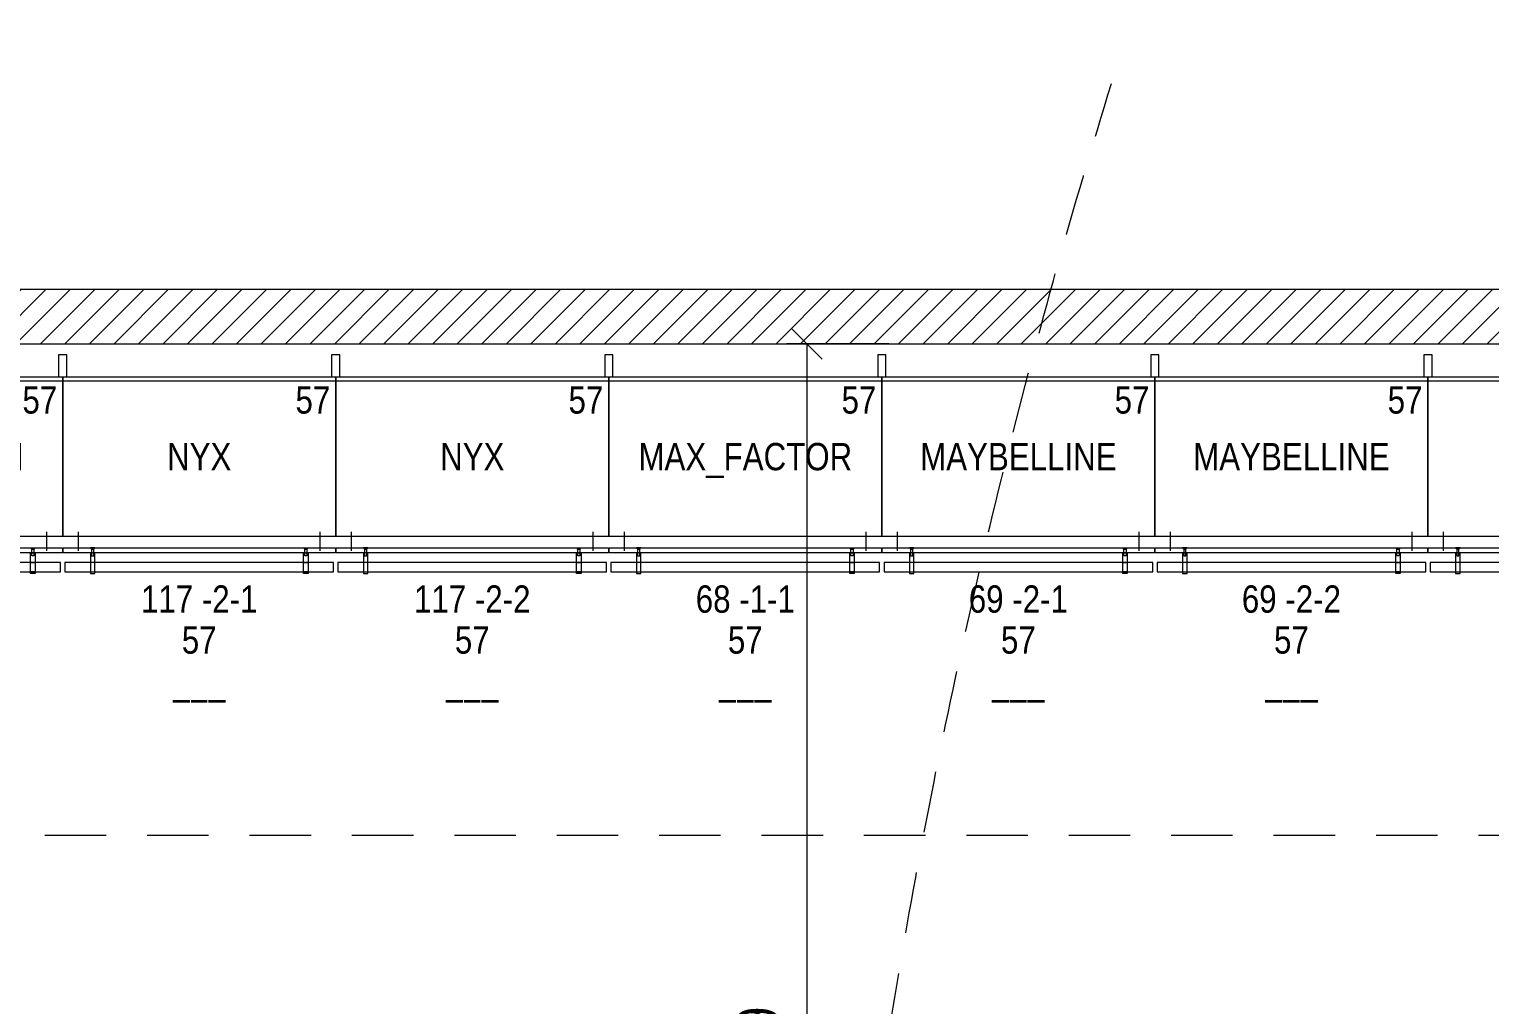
# Model space of a CAD drawing. Header units: millimetres. Extents: x 2027740 to 2136289, y -1533552 to -1491502.
# Drawn here: x 2078481 to 2083830, y -1499972 to -1496400 of the extents above; entities that cross this region are included whole.
import ezdxf
from ezdxf.enums import TextEntityAlignment as Align

# ---------------------------------------------------------------- set-up
doc = ezdxf.new("R2010")
doc.units = ezdxf.units.MM
doc.header["$MEASUREMENT"] = 0
doc.linetypes.add('AUSGEZOGEN', pattern=[0])
doc.linetypes.add('DGN Style 2', pattern=[375.045563, 225.027338, -150.018225])
for name, color, linetype, lineweight in [('01_Grundriss', 7, 'Continuous', 0), ('01_Platzhalter_Aufzug', 30, 'DGN Style 2', 0), ('10_Einrichtung', 7, 'Continuous', 0), ('10_Einrichtung (Construction)', 7, 'Continuous', 0), ('11_Schraffur', 9, 'Continuous', 0), ('16_Brandschutz_Radien', 94, 'DGN Style 2', 13), ('20_Sortimentierung', 7, 'Continuous', 0), ('21_Modulnummer', 7, 'Continuous', 0), ('26_Deckenfries', 251, 'DGN Style 2', 13)]:
    doc.layers.add(name, color=color, linetype=linetype, lineweight=lineweight)
doc.layers.add('15_Flächen', color=6, linetype='Continuous', lineweight=0, plot=False)
doc.styles.add('Rossmann_0', font='ARIALN.TTF')
doc.styles.add('Style-Arial Narrow', font='ARIALN.TTF')
doc.dimstyles.new('Rossmann Detail Grün', dxfattribs={"dimtxt": 150, "dimasz": 112.5, "dimexe": 75, "dimexo": 0.0625, "dimgap": 75, "dimtad": 1, "dimdec": 3, "dimlfac": 0.001, "dimzin": 3, "dimtxsty": 'Rossmann_0', "dimcen": 0, "dimclrd": 94, "dimclre": 94, "dimadec": 3, "dimazin": 0, "dimtfac": 1, "dimtdec": 0, "dimtofl": 0, "dimtmove": 0, "dimatfit": 1, "dimfxl": 300, "dimfxlon": 1, "dimfrac": 2, "dimtolj": 1, "dimtzin": 3, "dimarcsym": 0})

# ---------------------------------------------------------------- blocks, each defined once
blk = doc.blocks.new('_Oblique')
at = {"color": 0, "linetype": 'ByBlock', "lineweight": -2}
blk.add_line((0.5, 0.5), (-0.5, -0.5), dxfattribs=at)
blk = doc.blocks.new('*D166')
at = {"layer": '01_Platzhalter_Aufzug', "color": 94, "linetype": 'Continuous', "lineweight": 13, "transparency": 16777216}
for p, q in [((2081628.7, -1497552), (2081253.7, -1497552)), ((2081328.7, -1497552), (2081328.7, -1503111.4)), ((2081628.7, -1503111.4), (2081253.7, -1503111.4))]:
    blk.add_line(p, q, dxfattribs=at)
at = {"layer": 'Defpoints', "color": 0, "linetype": 'Continuous', "lineweight": 0, "transparency": 16777216}
for p in [(2086188.2, -1497552), (2081328.7, -1503111.4), (2086188.2, -1503111.4)]:
    blk.add_point(p, dxfattribs=at)
at = {"layer": '01_Platzhalter_Aufzug', "color": 94, "linetype": 'Continuous', "lineweight": 13, "transparency": 16777216, "xscale": 112.5, "yscale": 112.5, "zscale": 112.5}
for p, rotation in [((2081328.7, -1497552), 90), ((2081328.7, -1503111.4), 270)]:
    blk.add_blockref('_Oblique', p, dxfattribs=dict(at, rotation=rotation))
at = {"layer": '01_Platzhalter_Aufzug', "color": 0, "linetype": 'Continuous', "lineweight": 13, "transparency": 16777216, "insert": (2081163.6, -1500331.7), "char_height": 150, "attachment_point": 5, "rotation": 90, "style": 'Rossmann_0'}
blk.add_mtext('\\A1;\\C94;ca. 5,559', dxfattribs=at)
blk = doc.blocks.new('Theke_57_1')
at = {"layer": '10_Einrichtung', "linetype": 'Continuous', "lineweight": 0}
for p, q in [((-500, 305), (500, 305)), ((-442.5, -317.8), (-442.5, -248.02)), ((442.5, -317.8), (442.5, -248.02))]:
    blk.add_line(p, q, dxfattribs=at)
at = {"layer": '10_Einrichtung', "linetype": 'Continuous', "lineweight": 0, "flags": 128}
for points in [[(-485, 400), (-515, 400), (-515, 320), (-485, 320)], [(515, 400), (485, 400), (485, 320), (515, 320)], [(-500, 320), (500, 320), (500, -265), (-500, -265)]]:
    blk.add_lwpolyline(points, close=True, dxfattribs=at)
at = {"layer": '10_Einrichtung', "linetype": 'Continuous', "lineweight": 13, "flags": 128}
blk.add_lwpolyline([(498.75, -325), (-498.75, -325), (-498.75, -306), (498.75, -306)], close=True, dxfattribs=at)
at = {"layer": '10_Einrichtung', "lineweight": 0, "ltscale": 0.01, "flags": 128}
for points in [[(-398.5, -306), (-394.5, -311), (-386.5, -311), (-382.5, -306)], [(-394.5, -311), (-394.5, -336), (-386.5, -336), (-386.5, -311)], [(398.5, -306), (394.5, -311), (386.5, -311), (382.5, -306)], [(394.5, -311), (394.5, -336), (386.5, -336), (386.5, -311)], [(-492, -394), (492, -394), (492, -360.3), (-492, -360.3)], [(-398.75, -325), (-398.75, -400), (-382.25, -400), (-382.25, -325)], [(-398.75, -360.3), (-398.75, -394), (-382.25, -394), (-382.25, -360.3)], [(398.75, -325), (398.75, -400), (382.25, -400), (382.25, -325)], [(398.75, -360.3), (398.75, -394), (382.25, -394), (382.25, -360.3)]]:
    blk.add_lwpolyline(points, close=True, dxfattribs=at)
at = {"layer": '10_Einrichtung (Construction)', "linetype": 'Continuous', "lineweight": 0}
for p, q in [((-500, 320), (500, 320)), ((-500, 320), (-500, -265)), ((500, 320), (500, -265))]:
    blk.add_line(p, q, dxfattribs=at)
blk = doc.blocks.new('T57m')
at = {"layer": '10_Einrichtung', "linetype": 'Continuous', "lineweight": 0}
blk.add_blockref('Theke_57_1', (-500, -360), dxfattribs=at)
at = {"layer": '10_Einrichtung', "linetype": 'Continuous', "lineweight": 0, "style": 'Style-Arial Narrow'}
blk.add_text('57', height=100, dxfattribs=at).set_placement((-20, -75), align=Align.TOP_RIGHT)
at = {"layer": '20_Sortimentierung', "linetype": 'Continuous', "lineweight": 0, "style": 'Style-Arial Narrow'}
blk.add_attdef('T57m_0', text='', height=100, dxfattribs=at).set_placement((-500, -332.5), align=Align.MIDDLE_CENTER)
at = {"layer": '21_Modulnummer', "linetype": 'Continuous', "lineweight": 0, "insert": (-500, -804), "char_height": 100, "attachment_point": 2, "line_spacing_factor": 0.6, "style": 'Style-Arial Narrow'}
blk.add_mtext('68 -1-1', dxfattribs=at)
at = {"layer": '21_Modulnummer', "linetype": 'Continuous', "lineweight": 0, "style": 'Style-Arial Narrow'}
for p in [(-500, -954), (-500, -1104)]:
    blk.add_attdef('T57m_0', text='', height=100, dxfattribs=at).set_placement(p, align=Align.TOP_CENTER)
blk = doc.blocks.new('Theke_57_2')
at = {"layer": '10_Einrichtung', "color": 7, "linetype": 'Continuous', "lineweight": 0}
for p, q in [((-500, 305), (500, 305)), ((-442.5, -317.8), (-442.5, -248.02)), ((442.5, -317.8), (442.5, -248.02))]:
    blk.add_line(p, q, dxfattribs=at)
at = {"layer": '10_Einrichtung', "color": 7, "linetype": 'Continuous', "lineweight": 0, "flags": 128}
for points in [[(-485, 400), (-515, 400), (-515, 320), (-485, 320)], [(515, 400), (485, 400), (485, 320), (515, 320)], [(-500, 320), (500, 320), (500, -265), (-500, -265)]]:
    blk.add_lwpolyline(points, close=True, dxfattribs=at)
at = {"layer": '10_Einrichtung', "color": 7, "linetype": 'Continuous', "lineweight": 13, "flags": 128}
blk.add_lwpolyline([(498.75, -325), (-498.75, -325), (-498.75, -306), (498.75, -306)], close=True, dxfattribs=at)
at = {"layer": '10_Einrichtung', "lineweight": 0, "ltscale": 0.01, "flags": 128}
for points in [[(-398.5, -306), (-394.5, -311), (-386.5, -311), (-382.5, -306)], [(-394.5, -311), (-394.5, -336), (-386.5, -336), (-386.5, -311)], [(398.5, -306), (394.5, -311), (386.5, -311), (382.5, -306)], [(394.5, -311), (394.5, -336), (386.5, -336), (386.5, -311)], [(-492, -394), (492, -394), (492, -360.3), (-492, -360.3)], [(-398.75, -325), (-398.75, -400), (-382.25, -400), (-382.25, -325)], [(-398.75, -360.3), (-398.75, -394), (-382.25, -394), (-382.25, -360.3)], [(398.75, -325), (398.75, -400), (382.25, -400), (382.25, -325)], [(398.75, -360.3), (398.75, -394), (382.25, -394), (382.25, -360.3)]]:
    blk.add_lwpolyline(points, close=True, dxfattribs=at)
at = {"layer": '10_Einrichtung (Construction)', "color": 5, "linetype": 'Continuous', "lineweight": 0}
blk.add_line((-500, 320), (500, 320), dxfattribs=at)
at = {"layer": '10_Einrichtung (Construction)', "color": 3, "linetype": 'Continuous', "lineweight": 0}
for p, q in [((-500, 320), (-500, -265)), ((500, 320), (500, -265))]:
    blk.add_line(p, q, dxfattribs=at)
blk = doc.blocks.new('T57m_1')
at = {"layer": '10_Einrichtung', "color": 7, "linetype": 'Continuous', "lineweight": 0}
blk.add_blockref('Theke_57_2', (-500, -360), dxfattribs=at)
at = {"layer": '10_Einrichtung', "color": 7, "linetype": 'Continuous', "lineweight": 0, "style": 'Style-Arial Narrow'}
blk.add_text('57', height=100, dxfattribs=at).set_placement((-20, -75), align=Align.TOP_RIGHT)
at = {"layer": '20_Sortimentierung', "color": 7, "linetype": 'Continuous', "lineweight": 0, "style": 'Style-Arial Narrow'}
blk.add_attdef('T57m_1_0', text='', height=100, dxfattribs=at).set_placement((-500, -332.5), align=Align.MIDDLE_CENTER)
at = {"layer": '21_Modulnummer', "color": 7, "linetype": 'Continuous', "lineweight": 0, "insert": (-500, -804), "char_height": 100, "attachment_point": 2, "line_spacing_factor": 0.6, "style": 'Style-Arial Narrow'}
blk.add_mtext('69 -2-1', dxfattribs=at)
at = {"layer": '21_Modulnummer', "color": 251, "linetype": 'Continuous', "lineweight": 0, "style": 'Style-Arial Narrow'}
blk.add_attdef('T57m_1_0', text='', height=100, dxfattribs=at).set_placement((-500, -954), align=Align.TOP_CENTER)
at = {"layer": '21_Modulnummer', "color": 5, "linetype": 'Continuous', "lineweight": 0, "style": 'Style-Arial Narrow'}
blk.add_attdef('T57m_1_0', text='', height=100, dxfattribs=at).set_placement((-500, -1104), align=Align.TOP_CENTER)
blk = doc.blocks.new('Theke_57_3')
at = {"layer": '10_Einrichtung', "color": 7, "linetype": 'Continuous', "lineweight": 0}
for p, q in [((-500, 305), (500, 305)), ((-442.5, -317.8), (-442.5, -248.02)), ((442.5, -317.8), (442.5, -248.02))]:
    blk.add_line(p, q, dxfattribs=at)
at = {"layer": '10_Einrichtung', "color": 7, "linetype": 'Continuous', "lineweight": 0, "flags": 128}
for points in [[(-485, 400), (-515, 400), (-515, 320), (-485, 320)], [(515, 400), (485, 400), (485, 320), (515, 320)], [(-500, 320), (500, 320), (500, -265), (-500, -265)]]:
    blk.add_lwpolyline(points, close=True, dxfattribs=at)
at = {"layer": '10_Einrichtung', "color": 7, "linetype": 'Continuous', "lineweight": 13, "flags": 128}
blk.add_lwpolyline([(498.75, -325), (-498.75, -325), (-498.75, -306), (498.75, -306)], close=True, dxfattribs=at)
at = {"layer": '10_Einrichtung', "lineweight": 0, "ltscale": 0.01, "flags": 128}
for points in [[(-398.5, -306), (-394.5, -311), (-386.5, -311), (-382.5, -306)], [(-394.5, -311), (-394.5, -336), (-386.5, -336), (-386.5, -311)], [(398.5, -306), (394.5, -311), (386.5, -311), (382.5, -306)], [(394.5, -311), (394.5, -336), (386.5, -336), (386.5, -311)], [(-492, -394), (492, -394), (492, -360.3), (-492, -360.3)], [(-398.75, -325), (-398.75, -400), (-382.25, -400), (-382.25, -325)], [(-398.75, -360.3), (-398.75, -394), (-382.25, -394), (-382.25, -360.3)], [(398.75, -325), (398.75, -400), (382.25, -400), (382.25, -325)], [(398.75, -360.3), (398.75, -394), (382.25, -394), (382.25, -360.3)]]:
    blk.add_lwpolyline(points, close=True, dxfattribs=at)
at = {"layer": '10_Einrichtung (Construction)', "color": 5, "linetype": 'Continuous', "lineweight": 0}
blk.add_line((-500, 320), (500, 320), dxfattribs=at)
at = {"layer": '10_Einrichtung (Construction)', "color": 3, "linetype": 'Continuous', "lineweight": 0}
for p, q in [((-500, 320), (-500, -265)), ((500, 320), (500, -265))]:
    blk.add_line(p, q, dxfattribs=at)
blk = doc.blocks.new('T57m_2')
at = {"layer": '10_Einrichtung', "color": 7, "linetype": 'Continuous', "lineweight": 0}
blk.add_blockref('Theke_57_3', (-500, -360), dxfattribs=at)
at = {"layer": '10_Einrichtung', "color": 7, "linetype": 'Continuous', "lineweight": 0, "style": 'Style-Arial Narrow'}
blk.add_text('57', height=100, dxfattribs=at).set_placement((-20, -75), align=Align.TOP_RIGHT)
at = {"layer": '20_Sortimentierung', "color": 7, "linetype": 'Continuous', "lineweight": 0, "style": 'Style-Arial Narrow'}
blk.add_attdef('T57m_2_0', text='', height=100, dxfattribs=at).set_placement((-500, -332.5), align=Align.MIDDLE_CENTER)
at = {"layer": '21_Modulnummer', "color": 7, "linetype": 'Continuous', "lineweight": 0, "insert": (-500, -804), "char_height": 100, "attachment_point": 2, "line_spacing_factor": 0.6, "style": 'Style-Arial Narrow'}
blk.add_mtext('69 -2-2', dxfattribs=at)
at = {"layer": '21_Modulnummer', "color": 251, "linetype": 'Continuous', "lineweight": 0, "style": 'Style-Arial Narrow'}
blk.add_attdef('T57m_2_0', text='', height=100, dxfattribs=at).set_placement((-500, -954), align=Align.TOP_CENTER)
at = {"layer": '21_Modulnummer', "color": 5, "linetype": 'Continuous', "lineweight": 0, "style": 'Style-Arial Narrow'}
blk.add_attdef('T57m_2_0', text='', height=100, dxfattribs=at).set_placement((-500, -1104), align=Align.TOP_CENTER)
blk = doc.blocks.new('Theke_57_4')
at = {"layer": '10_Einrichtung', "color": 7, "linetype": 'Continuous', "lineweight": 0}
for p, q in [((-500, 305), (500, 305)), ((-442.5, -317.8), (-442.5, -248.02)), ((442.5, -317.8), (442.5, -248.02))]:
    blk.add_line(p, q, dxfattribs=at)
at = {"layer": '10_Einrichtung', "color": 7, "linetype": 'Continuous', "lineweight": 0, "flags": 128}
for points in [[(-485, 400), (-515, 400), (-515, 320), (-485, 320)], [(515, 400), (485, 400), (485, 320), (515, 320)], [(-500, 320), (500, 320), (500, -265), (-500, -265)]]:
    blk.add_lwpolyline(points, close=True, dxfattribs=at)
at = {"layer": '10_Einrichtung', "color": 7, "linetype": 'Continuous', "lineweight": 13, "flags": 128}
blk.add_lwpolyline([(498.75, -325), (-498.75, -325), (-498.75, -306), (498.75, -306)], close=True, dxfattribs=at)
at = {"layer": '10_Einrichtung', "lineweight": 0, "ltscale": 0.01, "flags": 128}
for points in [[(-398.5, -306), (-394.5, -311), (-386.5, -311), (-382.5, -306)], [(-394.5, -311), (-394.5, -336), (-386.5, -336), (-386.5, -311)], [(398.5, -306), (394.5, -311), (386.5, -311), (382.5, -306)], [(394.5, -311), (394.5, -336), (386.5, -336), (386.5, -311)], [(-492, -394), (492, -394), (492, -360.3), (-492, -360.3)], [(-398.75, -325), (-398.75, -400), (-382.25, -400), (-382.25, -325)], [(-398.75, -360.3), (-398.75, -394), (-382.25, -394), (-382.25, -360.3)], [(398.75, -325), (398.75, -400), (382.25, -400), (382.25, -325)], [(398.75, -360.3), (398.75, -394), (382.25, -394), (382.25, -360.3)]]:
    blk.add_lwpolyline(points, close=True, dxfattribs=at)
at = {"layer": '10_Einrichtung (Construction)', "color": 5, "linetype": 'Continuous', "lineweight": 0}
blk.add_line((-500, 320), (500, 320), dxfattribs=at)
at = {"layer": '10_Einrichtung (Construction)', "color": 3, "linetype": 'Continuous', "lineweight": 0}
for p, q in [((-500, 320), (-500, -265)), ((500, 320), (500, -265))]:
    blk.add_line(p, q, dxfattribs=at)
blk = doc.blocks.new('T57m_3')
at = {"layer": '10_Einrichtung', "color": 7, "linetype": 'Continuous', "lineweight": 0}
blk.add_blockref('Theke_57_4', (-500, -360), dxfattribs=at)
at = {"layer": '10_Einrichtung', "color": 7, "linetype": 'Continuous', "lineweight": 0, "style": 'Style-Arial Narrow'}
blk.add_text('57', height=100, dxfattribs=at).set_placement((-20, -75), align=Align.TOP_RIGHT)
at = {"layer": '20_Sortimentierung', "color": 7, "linetype": 'Continuous', "lineweight": 0, "style": 'Style-Arial Narrow'}
blk.add_attdef('T57m_3_0', text='', height=100, dxfattribs=at).set_placement((-500, -332.5), align=Align.MIDDLE_CENTER)
at = {"layer": '21_Modulnummer', "color": 7, "linetype": 'Continuous', "lineweight": 0, "insert": (-500, -804), "char_height": 100, "attachment_point": 2, "line_spacing_factor": 0.6, "style": 'Style-Arial Narrow'}
blk.add_mtext('71 -1-1', dxfattribs=at)
at = {"layer": '21_Modulnummer', "color": 251, "linetype": 'Continuous', "lineweight": 0, "style": 'Style-Arial Narrow'}
blk.add_attdef('T57m_3_0', text='', height=100, dxfattribs=at).set_placement((-500, -954), align=Align.TOP_CENTER)
at = {"layer": '21_Modulnummer', "color": 5, "linetype": 'Continuous', "lineweight": 0, "style": 'Style-Arial Narrow'}
blk.add_attdef('T57m_3_0', text='', height=100, dxfattribs=at).set_placement((-500, -1104), align=Align.TOP_CENTER)
blk = doc.blocks.new('Theke_57_5')
at = {"layer": '10_Einrichtung', "color": 7, "linetype": 'Continuous', "lineweight": 0}
for p, q in [((-500, 305), (500, 305)), ((-442.5, -317.8), (-442.5, -248.02)), ((442.5, -317.8), (442.5, -248.02))]:
    blk.add_line(p, q, dxfattribs=at)
at = {"layer": '10_Einrichtung', "color": 7, "linetype": 'Continuous', "lineweight": 0, "flags": 128}
for points in [[(-485, 400), (-515, 400), (-515, 320), (-485, 320)], [(515, 400), (485, 400), (485, 320), (515, 320)], [(-500, 320), (500, 320), (500, -265), (-500, -265)]]:
    blk.add_lwpolyline(points, close=True, dxfattribs=at)
at = {"layer": '10_Einrichtung', "color": 7, "linetype": 'Continuous', "lineweight": 13, "flags": 128}
blk.add_lwpolyline([(498.75, -325), (-498.75, -325), (-498.75, -306), (498.75, -306)], close=True, dxfattribs=at)
at = {"layer": '10_Einrichtung', "lineweight": 0, "ltscale": 0.01, "flags": 128}
for points in [[(-398.5, -306), (-394.5, -311), (-386.5, -311), (-382.5, -306)], [(-394.5, -311), (-394.5, -336), (-386.5, -336), (-386.5, -311)], [(398.5, -306), (394.5, -311), (386.5, -311), (382.5, -306)], [(394.5, -311), (394.5, -336), (386.5, -336), (386.5, -311)], [(-492, -394), (492, -394), (492, -360.3), (-492, -360.3)], [(-398.75, -325), (-398.75, -400), (-382.25, -400), (-382.25, -325)], [(-398.75, -360.3), (-398.75, -394), (-382.25, -394), (-382.25, -360.3)], [(398.75, -325), (398.75, -400), (382.25, -400), (382.25, -325)], [(398.75, -360.3), (398.75, -394), (382.25, -394), (382.25, -360.3)]]:
    blk.add_lwpolyline(points, close=True, dxfattribs=at)
at = {"layer": '10_Einrichtung (Construction)', "color": 5, "linetype": 'Continuous', "lineweight": 0}
blk.add_line((-500, 320), (500, 320), dxfattribs=at)
at = {"layer": '10_Einrichtung (Construction)', "color": 3, "linetype": 'Continuous', "lineweight": 0}
for p, q in [((-500, 320), (-500, -265)), ((500, 320), (500, -265))]:
    blk.add_line(p, q, dxfattribs=at)
blk = doc.blocks.new('T57m_4')
at = {"layer": '10_Einrichtung', "color": 7, "linetype": 'Continuous', "lineweight": 0}
blk.add_blockref('Theke_57_5', (-500, -360), dxfattribs=at)
at = {"layer": '10_Einrichtung', "color": 7, "linetype": 'Continuous', "lineweight": 0, "style": 'Style-Arial Narrow'}
blk.add_text('57', height=100, dxfattribs=at).set_placement((-20, -75), align=Align.TOP_RIGHT)
at = {"layer": '20_Sortimentierung', "color": 7, "linetype": 'Continuous', "lineweight": 0, "style": 'Style-Arial Narrow'}
blk.add_attdef('T57m_4_0', text='', height=100, dxfattribs=at).set_placement((-500, -332.5), align=Align.MIDDLE_CENTER)
at = {"layer": '21_Modulnummer', "color": 7, "linetype": 'Continuous', "lineweight": 0, "insert": (-500, -804), "char_height": 100, "attachment_point": 2, "line_spacing_factor": 0.6, "style": 'Style-Arial Narrow'}
blk.add_mtext('72 -1-1', dxfattribs=at)
at = {"layer": '21_Modulnummer', "color": 251, "linetype": 'Continuous', "lineweight": 0, "style": 'Style-Arial Narrow'}
blk.add_attdef('T57m_4_0', text='', height=100, dxfattribs=at).set_placement((-500, -954), align=Align.TOP_CENTER)
at = {"layer": '21_Modulnummer', "color": 5, "linetype": 'Continuous', "lineweight": 0, "style": 'Style-Arial Narrow'}
blk.add_attdef('T57m_4_0', text='', height=100, dxfattribs=at).set_placement((-500, -1104), align=Align.TOP_CENTER)
blk = doc.blocks.new('Theke_57_18')
at = {"layer": '10_Einrichtung', "color": 7, "linetype": 'Continuous', "lineweight": 0}
for p, q in [((-500, 305), (500, 305)), ((-442.5, -317.8), (-442.5, -248.02)), ((442.5, -317.8), (442.5, -248.02))]:
    blk.add_line(p, q, dxfattribs=at)
at = {"layer": '10_Einrichtung', "color": 7, "linetype": 'Continuous', "lineweight": 0, "flags": 128}
for points in [[(-485, 400), (-515, 400), (-515, 320), (-485, 320)], [(515, 400), (485, 400), (485, 320), (515, 320)], [(-500, 320), (500, 320), (500, -265), (-500, -265)]]:
    blk.add_lwpolyline(points, close=True, dxfattribs=at)
at = {"layer": '10_Einrichtung', "color": 7, "linetype": 'Continuous', "lineweight": 13, "flags": 128}
blk.add_lwpolyline([(498.75, -325), (-498.75, -325), (-498.75, -306), (498.75, -306)], close=True, dxfattribs=at)
at = {"layer": '10_Einrichtung', "lineweight": 0, "ltscale": 0.01, "flags": 128}
for points in [[(-398.5, -306), (-394.5, -311), (-386.5, -311), (-382.5, -306)], [(-394.5, -311), (-394.5, -336), (-386.5, -336), (-386.5, -311)], [(398.5, -306), (394.5, -311), (386.5, -311), (382.5, -306)], [(394.5, -311), (394.5, -336), (386.5, -336), (386.5, -311)], [(-492, -394), (492, -394), (492, -360.3), (-492, -360.3)], [(-398.75, -325), (-398.75, -400), (-382.25, -400), (-382.25, -325)], [(-398.75, -360.3), (-398.75, -394), (-382.25, -394), (-382.25, -360.3)], [(398.75, -325), (398.75, -400), (382.25, -400), (382.25, -325)], [(398.75, -360.3), (398.75, -394), (382.25, -394), (382.25, -360.3)]]:
    blk.add_lwpolyline(points, close=True, dxfattribs=at)
at = {"layer": '10_Einrichtung (Construction)', "color": 5, "linetype": 'Continuous', "lineweight": 0}
blk.add_line((-500, 320), (500, 320), dxfattribs=at)
at = {"layer": '10_Einrichtung (Construction)', "color": 3, "linetype": 'Continuous', "lineweight": 0}
for p, q in [((-500, 320), (-500, -265)), ((500, 320), (500, -265))]:
    blk.add_line(p, q, dxfattribs=at)
blk = doc.blocks.new('T57m_14')
at = {"layer": '10_Einrichtung', "color": 7, "linetype": 'Continuous', "lineweight": 0}
blk.add_blockref('Theke_57_18', (-500, -360), dxfattribs=at)
at = {"layer": '10_Einrichtung', "color": 7, "linetype": 'Continuous', "lineweight": 0, "style": 'Style-Arial Narrow'}
blk.add_text('57', height=100, dxfattribs=at).set_placement((-20, -75), align=Align.TOP_RIGHT)
at = {"layer": '20_Sortimentierung', "color": 7, "linetype": 'Continuous', "lineweight": 0, "style": 'Style-Arial Narrow'}
blk.add_attdef('T57m_14_0', text='', height=100, dxfattribs=at).set_placement((-500, -332.5), align=Align.MIDDLE_CENTER)
at = {"layer": '21_Modulnummer', "color": 7, "linetype": 'Continuous', "lineweight": 0, "insert": (-500, -804), "char_height": 100, "attachment_point": 2, "line_spacing_factor": 0.6, "style": 'Style-Arial Narrow'}
blk.add_mtext('117 -2-2', dxfattribs=at)
at = {"layer": '21_Modulnummer', "color": 251, "linetype": 'Continuous', "lineweight": 0, "style": 'Style-Arial Narrow'}
blk.add_attdef('T57m_14_0', text='', height=100, dxfattribs=at).set_placement((-500, -954), align=Align.TOP_CENTER)
at = {"layer": '21_Modulnummer', "color": 5, "linetype": 'Continuous', "lineweight": 0, "style": 'Style-Arial Narrow'}
blk.add_attdef('T57m_14_0', text='', height=100, dxfattribs=at).set_placement((-500, -1104), align=Align.TOP_CENTER)
blk = doc.blocks.new('Theke_57_19')
at = {"layer": '10_Einrichtung', "color": 7, "linetype": 'Continuous', "lineweight": 0}
for p, q in [((-500, 305), (500, 305)), ((-442.5, -317.8), (-442.5, -248.02)), ((442.5, -317.8), (442.5, -248.02))]:
    blk.add_line(p, q, dxfattribs=at)
at = {"layer": '10_Einrichtung', "color": 7, "linetype": 'Continuous', "lineweight": 0, "flags": 128}
for points in [[(-485, 400), (-515, 400), (-515, 320), (-485, 320)], [(515, 400), (485, 400), (485, 320), (515, 320)], [(-500, 320), (500, 320), (500, -265), (-500, -265)]]:
    blk.add_lwpolyline(points, close=True, dxfattribs=at)
at = {"layer": '10_Einrichtung', "color": 7, "linetype": 'Continuous', "lineweight": 13, "flags": 128}
blk.add_lwpolyline([(498.75, -325), (-498.75, -325), (-498.75, -306), (498.75, -306)], close=True, dxfattribs=at)
at = {"layer": '10_Einrichtung', "lineweight": 0, "ltscale": 0.01, "flags": 128}
for points in [[(-398.5, -306), (-394.5, -311), (-386.5, -311), (-382.5, -306)], [(-394.5, -311), (-394.5, -336), (-386.5, -336), (-386.5, -311)], [(398.5, -306), (394.5, -311), (386.5, -311), (382.5, -306)], [(394.5, -311), (394.5, -336), (386.5, -336), (386.5, -311)], [(-492, -394), (492, -394), (492, -360.3), (-492, -360.3)], [(-398.75, -325), (-398.75, -400), (-382.25, -400), (-382.25, -325)], [(-398.75, -360.3), (-398.75, -394), (-382.25, -394), (-382.25, -360.3)], [(398.75, -325), (398.75, -400), (382.25, -400), (382.25, -325)], [(398.75, -360.3), (398.75, -394), (382.25, -394), (382.25, -360.3)]]:
    blk.add_lwpolyline(points, close=True, dxfattribs=at)
at = {"layer": '10_Einrichtung (Construction)', "color": 5, "linetype": 'Continuous', "lineweight": 0}
blk.add_line((-500, 320), (500, 320), dxfattribs=at)
at = {"layer": '10_Einrichtung (Construction)', "color": 3, "linetype": 'Continuous', "lineweight": 0}
for p, q in [((-500, 320), (-500, -265)), ((500, 320), (500, -265))]:
    blk.add_line(p, q, dxfattribs=at)
blk = doc.blocks.new('T57m_15')
at = {"layer": '10_Einrichtung', "color": 7, "linetype": 'Continuous', "lineweight": 0}
blk.add_blockref('Theke_57_19', (-500, -360), dxfattribs=at)
at = {"layer": '10_Einrichtung', "color": 7, "linetype": 'Continuous', "lineweight": 0, "style": 'Style-Arial Narrow'}
blk.add_text('57', height=100, dxfattribs=at).set_placement((-20, -75), align=Align.TOP_RIGHT)
at = {"layer": '20_Sortimentierung', "color": 7, "linetype": 'Continuous', "lineweight": 0, "style": 'Style-Arial Narrow'}
blk.add_attdef('T57m_15_0', text='', height=100, dxfattribs=at).set_placement((-500, -332.5), align=Align.MIDDLE_CENTER)
at = {"layer": '21_Modulnummer', "color": 7, "linetype": 'Continuous', "lineweight": 0, "insert": (-500, -804), "char_height": 100, "attachment_point": 2, "line_spacing_factor": 0.6, "style": 'Style-Arial Narrow'}
blk.add_mtext('117 -2-1', dxfattribs=at)
at = {"layer": '21_Modulnummer', "color": 251, "linetype": 'Continuous', "lineweight": 0, "style": 'Style-Arial Narrow'}
blk.add_attdef('T57m_15_0', text='', height=100, dxfattribs=at).set_placement((-500, -954), align=Align.TOP_CENTER)
at = {"layer": '21_Modulnummer', "color": 5, "linetype": 'Continuous', "lineweight": 0, "style": 'Style-Arial Narrow'}
blk.add_attdef('T57m_15_0', text='', height=100, dxfattribs=at).set_placement((-500, -1104), align=Align.TOP_CENTER)

msp = doc.modelspace()

# ---------------------------------------------------------------- hatches: boundary and pattern name
at = {"layer": '11_Schraffur', "linetype": 'AUSGEZOGEN', "ltscale": 10}
h = msp.add_hatch(dxfattribs=at)
h.set_pattern_fill('ANSI31', color=256, pattern_type=2)
h.set_pattern_definition([(45, (1922705.07, -1372376.47), (-44.90128, 44.90128), [])])
h.paths.add_polyline_path([(2063620.1004, -1505471.2292), (2063500.1335, -1497552.0007), (2086188.2347, -1497552.0007), (2086188.2347, -1498737.0007), (2094348.2347, -1498737.0007), (2094490.7314, -1497787.6353), (2108337.2777, -1497675.5442), (2108338.0062, -1497765.5413), (2109275.4151, -1497757.9527), (2109524.0236, -1496484.4712), (2109043.1931, -1496399.6878), (2108833.9511, -1497471.517), (2094318.3019, -1497589.0246), (2094176.0137, -1498537.0007), (2086388.2347, -1498537.0007), (2086388.2347, -1497352.0007), (2063217.0716, -1497352.0007), (2063340.1325, -1505475.4704)], flags=17)

# ---------------------------------------------------------------- linework, layer by layer
at = {"layer": '01_Grundriss', "linetype": 'AUSGEZOGEN', "ltscale": 10}
for p, q in [((2063217.0716, -1497352.0007), (2086388.2347, -1497352.0007)), ((2063500.1335, -1497552.0007), (2086188.2347, -1497552.0007))]:
    msp.add_line(p, q, dxfattribs=at)
at = {"layer": '15_Flächen', "linetype": 'AUSGEZOGEN', "ltscale": 10, "flags": 128}
msp.add_lwpolyline([(2063518.2363, -1498747.0007), (2069416.2347, -1498747.0007), (2069416.2347, -1497552.0007), (2086188.2347, -1497552.0007), (2086188.2347, -1498737.0007), (2094348.2347, -1498737.0007), (2094490.7314, -1497787.6353), (2108337.2777, -1497675.5442), (2108338.0062, -1497765.5413), (2109517.9676, -1497755.9892), (2109508.3603, -1497805.0575), (2109547.615, -1497812.7433), (2108805.7428, -1501601.7995), (2108766.4882, -1501594.1137), (2108756.8809, -1501643.182), (2107891.7578, -1501473.7966), (2107780.5881, -1502052.9736), (2107765.8571, -1502050.146), (2107762.6687, -1502066.757), (2107762.6687, -1502066.757), (2107551.5231, -1502026.2288), (2107517.1505, -1502019.6312), (2107517.1505, -1502019.6312), (2106749.1698, -1501872.2218), (2106546.6419, -1502927.3614), (2106495.5741, -1502917.5593), (2106064.4675, -1505163.5593), (2106115.5353, -1505173.3614), (2105970.73, -1505927.7748), (2105970.73, -1505927.7748), (2105970.73, -1505927.7748), (2105970.73, -1505927.7748), (2105925.3788, -1506164.0476), (2106938.8777, -1506358.5828), (2106935.6894, -1506375.1937), (2106950.4205, -1506378.0213), (2106843.9162, -1506932.8923), (2107683.5883, -1507094.0624), (2107674.1631, -1507143.1661), (2107713.446, -1507150.7062), (2107014.288, -1510793.2134), (2106975.0051, -1510785.6733), (2106965.5799, -1510834.777), (2106437.4116, -1510724.1616), (2106384.1156, -1510978.6405), (2100740.5785, -1509934.0344), (2100598.6456, -1510756.8831), (2092446.7045, -1510980.2262), (2092417.4768, -1511217.0547), (2092428.2323, -1511218.3821), (2092261.6635, -1512398.2829), (2091681.6913, -1512316.4071), (2091593.672, -1512918.1904), (2086495.8059, -1512012.1881), (2085680.4686, -1517269.6664), (2081425.2555, -1516914.6143), (2082017.1994, -1514073.6274), (2081723.5068, -1514012.434), (2081595.0066, -1514629.1601), (2063839.6788, -1514684.447), (2063626.0077, -1505861.1845), (2063730.9957, -1505861.1845), (2063725.0883, -1505469.6388), (2063620.1004, -1505471.2292)], close=True, dxfattribs=at)
at = {"layer": '16_Brandschutz_Radien', "extrusion": (0, 0, -1)}
msp.add_arc((-2106314.9344, -1504028.423), 25000, 326.11358224, 17.29038458, dxfattribs=at)
at = {"layer": '26_Deckenfries'}
msp.add_line((2084388.2347, -1499352.0007), (2071216.2347, -1499352.0007), dxfattribs=at)

# ---------------------------------------------------------------- block references
at = {"layer": '20_Sortimentierung', "color": 7, "linetype": 'Continuous', "lineweight": 0}
ref = msp.add_blockref('T57m_4', (2078603.2363, -1497632.0007), dxfattribs=at)
ref.add_attrib('T57m_4_0', 'MANHATTAN', dxfattribs={"color": 7, "linetype": 'Continuous', "lineweight": 0, "height": 100, "style": 'Style-Arial Narrow'}).set_placement((2078103.2363, -1497964.5007), align=Align.MIDDLE_CENTER)
ref.add_attrib('T57m_4_0', '57', dxfattribs={"layer": '21_Modulnummer', "color": 251, "linetype": 'Continuous', "lineweight": 0, "height": 100, "style": 'Style-Arial Narrow'}).set_placement((2078103.2363, -1498586.0007), align=Align.TOP_CENTER)
ref.add_attrib('T57m_4_0', '___', dxfattribs={"layer": '21_Modulnummer', "color": 5, "linetype": 'Continuous', "lineweight": 0, "height": 100, "style": 'Style-Arial Narrow'}).set_placement((2078103.2363, -1498736.0007), align=Align.TOP_CENTER)
ref = msp.add_blockref('T57m_15', (2079603.2363, -1497632.0007), dxfattribs=at)
ref.add_attrib('T57m_15_0', 'NYX', dxfattribs={"color": 7, "linetype": 'Continuous', "lineweight": 0, "height": 100, "style": 'Style-Arial Narrow'}).set_placement((2079103.2363, -1497964.5007), align=Align.MIDDLE_CENTER)
ref.add_attrib('T57m_15_0', '57', dxfattribs={"layer": '21_Modulnummer', "color": 251, "linetype": 'Continuous', "lineweight": 0, "height": 100, "style": 'Style-Arial Narrow'}).set_placement((2079103.2363, -1498586.0007), align=Align.TOP_CENTER)
ref.add_attrib('T57m_15_0', '___', dxfattribs={"layer": '21_Modulnummer', "color": 5, "linetype": 'Continuous', "lineweight": 0, "height": 100, "style": 'Style-Arial Narrow'}).set_placement((2079103.2363, -1498736.0007), align=Align.TOP_CENTER)
ref = msp.add_blockref('T57m_14', (2080603.2363, -1497632.0007), dxfattribs=at)
ref.add_attrib('T57m_14_0', 'NYX', dxfattribs={"color": 7, "linetype": 'Continuous', "lineweight": 0, "height": 100, "style": 'Style-Arial Narrow'}).set_placement((2080103.2363, -1497964.5007), align=Align.MIDDLE_CENTER)
ref.add_attrib('T57m_14_0', '57', dxfattribs={"layer": '21_Modulnummer', "color": 251, "linetype": 'Continuous', "lineweight": 0, "height": 100, "style": 'Style-Arial Narrow'}).set_placement((2080103.2363, -1498586.0007), align=Align.TOP_CENTER)
ref.add_attrib('T57m_14_0', '___', dxfattribs={"layer": '21_Modulnummer', "color": 5, "linetype": 'Continuous', "lineweight": 0, "height": 100, "style": 'Style-Arial Narrow'}).set_placement((2080103.2363, -1498736.0007), align=Align.TOP_CENTER)
at = {"layer": '20_Sortimentierung', "linetype": 'Continuous', "lineweight": 0}
ref = msp.add_blockref('T57m', (2081603.2363, -1497632.0007), dxfattribs=at)
ref.add_attrib('T57m_0', 'MAX_FACTOR', dxfattribs={"linetype": 'Continuous', "lineweight": 0, "height": 100, "style": 'Style-Arial Narrow'}).set_placement((2081103.2363, -1497964.5007), align=Align.MIDDLE_CENTER)
ref.add_attrib('T57m_0', '57', dxfattribs={"layer": '21_Modulnummer', "linetype": 'Continuous', "lineweight": 0, "height": 100, "style": 'Style-Arial Narrow'}).set_placement((2081103.2363, -1498586.0007), align=Align.TOP_CENTER)
ref.add_attrib('T57m_0', '___', dxfattribs={"layer": '21_Modulnummer', "linetype": 'Continuous', "lineweight": 0, "height": 100, "style": 'Style-Arial Narrow'}).set_placement((2081103.2363, -1498736.0007), align=Align.TOP_CENTER)
at = {"layer": '20_Sortimentierung', "color": 7, "linetype": 'Continuous', "lineweight": 0}
ref = msp.add_blockref('T57m_1', (2082603.2363, -1497632.0007), dxfattribs=at)
ref.add_attrib('T57m_1_0', 'MAYBELLINE', dxfattribs={"color": 7, "linetype": 'Continuous', "lineweight": 0, "height": 100, "style": 'Style-Arial Narrow'}).set_placement((2082103.2363, -1497964.5007), align=Align.MIDDLE_CENTER)
ref.add_attrib('T57m_1_0', '57', dxfattribs={"layer": '21_Modulnummer', "color": 251, "linetype": 'Continuous', "lineweight": 0, "height": 100, "style": 'Style-Arial Narrow'}).set_placement((2082103.2363, -1498586.0007), align=Align.TOP_CENTER)
ref.add_attrib('T57m_1_0', '___', dxfattribs={"layer": '21_Modulnummer', "color": 5, "linetype": 'Continuous', "lineweight": 0, "height": 100, "style": 'Style-Arial Narrow'}).set_placement((2082103.2363, -1498736.0007), align=Align.TOP_CENTER)
ref = msp.add_blockref('T57m_2', (2083603.2363, -1497632.0007), dxfattribs=at)
ref.add_attrib('T57m_2_0', 'MAYBELLINE', dxfattribs={"color": 7, "linetype": 'Continuous', "lineweight": 0, "height": 100, "style": 'Style-Arial Narrow'}).set_placement((2083103.2363, -1497964.5007), align=Align.MIDDLE_CENTER)
ref.add_attrib('T57m_2_0', '57', dxfattribs={"layer": '21_Modulnummer', "color": 251, "linetype": 'Continuous', "lineweight": 0, "height": 100, "style": 'Style-Arial Narrow'}).set_placement((2083103.2363, -1498586.0007), align=Align.TOP_CENTER)
ref.add_attrib('T57m_2_0', '___', dxfattribs={"layer": '21_Modulnummer', "color": 5, "linetype": 'Continuous', "lineweight": 0, "height": 100, "style": 'Style-Arial Narrow'}).set_placement((2083103.2363, -1498736.0007), align=Align.TOP_CENTER)
ref = msp.add_blockref('T57m_3', (2084603.2363, -1497632.0007), dxfattribs=at)
ref.add_attrib('T57m_3_0', "L'OREAL", dxfattribs={"color": 7, "linetype": 'Continuous', "lineweight": 0, "height": 100, "style": 'Style-Arial Narrow'}).set_placement((2084103.2363, -1497964.5007), align=Align.MIDDLE_CENTER)
ref.add_attrib('T57m_3_0', '57', dxfattribs={"layer": '21_Modulnummer', "color": 251, "linetype": 'Continuous', "lineweight": 0, "height": 100, "style": 'Style-Arial Narrow'}).set_placement((2084103.2363, -1498586.0007), align=Align.TOP_CENTER)
ref.add_attrib('T57m_3_0', '___', dxfattribs={"layer": '21_Modulnummer', "color": 5, "linetype": 'Continuous', "lineweight": 0, "height": 100, "style": 'Style-Arial Narrow'}).set_placement((2084103.2363, -1498736.0007), align=Align.TOP_CENTER)

# ---------------------------------------------------------------- dimensions: what is measured, and where the dimension line sits
at = {"layer": '01_Platzhalter_Aufzug', "color": 94, "linetype": 'Continuous', "lineweight": 13}
dim = msp.add_linear_dim(base=(2081328.7048, -1503111.3556), p1=(2086188.2347, -1497552.0007), p2=(2086188.2347, -1503111.3556), angle=270, text='\\C94;ca. <>', dimstyle='Rossmann Detail Grün', override={"dimblk": 'Oblique', "dimtdec": 3, "dimlwd": 13, "dimlwe": 13}, dxfattribs=at)
dim.commit()
dim.dimension.update_dxf_attribs({"geometry": '*D166', "text_midpoint": (2081163.5616, -1500331.6782)})

doc.saveas('drawing.dxf')
